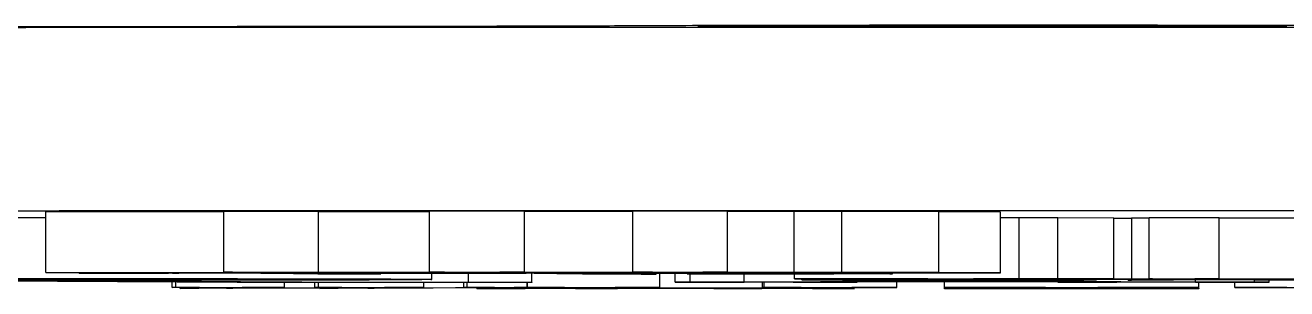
# Model space of a CAD drawing. Header units: millimetres. Extents: x 2271 to 4415, y 823 to 2339.
# Drawn here: x 3105.83 to 3126.6, y 935.61 to 939.94 of the extents above; entities that cross this region are included whole.
import ezdxf

# ---------------------------------------------------------------- set-up
doc = ezdxf.new("R2010")
doc.units = ezdxf.units.MM

msp = doc.modelspace()

# ---------------------------------------------------------------- linework, layer by layer
at = {"color": 7, "linetype": 'Continuous', "lineweight": 25}
for p, q in [((3109.097, 936.873), (3106.169, 936.872)), ((3106.169, 935.872), (3106.169, 936.872)), ((3110.656, 936.878), (3109.097, 936.879)), ((3109.097, 935.879), (3109.097, 936.879)), ((3110.656, 935.878), (3110.656, 936.878)), ((3112.488, 936.874), (3110.656, 936.873)), ((3114.049, 936.879), (3112.488, 936.88)), ((3112.488, 935.88), (3112.488, 936.88)), ((3114.049, 935.879), (3114.049, 936.879)), ((3115.837, 936.875), (3114.049, 936.875)), ((3117.394, 936.88), (3115.837, 936.881)), ((3115.837, 935.881), (3115.837, 936.881)), ((3117.394, 935.88), (3117.394, 936.88)), ((3118.49, 936.876), (3117.394, 936.876)), ((3119.276, 936.879), (3118.49, 936.876)), ((3118.49, 935.876), (3118.49, 936.876)), ((3120.874, 936.876), (3119.276, 936.879)), ((3119.276, 935.879), (3119.276, 936.879)), ((3120.874, 935.876), (3120.874, 936.876)), ((3121.888, 936.869), (3120.874, 936.871)), ((3121.888, 935.869), (3121.888, 936.869)), ((3122.198, 936.771), (3121.888, 936.771)), ((3122.833, 936.773), (3122.198, 936.771)), ((3122.198, 935.771), (3122.198, 936.771)), ((3123.758, 936.77), (3122.833, 936.773)), ((3122.833, 935.773), (3122.833, 936.773)), ((3123.758, 935.77), (3123.758, 936.77)), ((3124.047, 936.764), (3123.758, 936.764)), ((3124.336, 936.768), (3124.047, 936.767)), ((3124.047, 936.767), (3124.047, 935.767)), ((3125.492, 936.772), (3124.336, 936.773)), ((3124.336, 935.773), (3124.336, 936.773)), ((3125.492, 935.772), (3125.492, 936.772)), ((3127.052, 936.767), (3125.492, 936.767)), ((3109.317, 935.712), (3103.75, 935.743)), ((3106.169, 935.872), (3109.642, 935.873)), ((3106.809, 935.871), (3106.169, 935.872)), ((3106.331, 935.744), (3111.397, 935.717)), ((3106.719, 935.861), (3106.719, 935.871)), ((3107.397, 935.871), (3106.809, 935.871)), ((3107.099, 935.862), (3107.099, 935.871)), ((3109.711, 935.872), (3107.397, 935.871)), ((3107.767, 935.867), (3107.767, 935.871)), ((3107.767, 935.867), (3108.039, 935.867)), ((3108.039, 935.867), (3108.039, 935.871)), ((3108.039, 935.867), (3108.18, 935.865)), ((3108.18, 935.865), (3108.18, 935.871)), ((3108.18, 935.865), (3119.954, 935.869)), ((3108.251, 935.63), (3108.251, 935.718)), ((3113.698, 935.866), (3108.252, 935.864)), ((3108.311, 935.631), (3108.311, 935.717)), ((3108.37, 935.862), (3108.37, 935.864)), ((3109.097, 935.879), (3110.656, 935.878)), ((3114.171, 935.712), (3109.317, 935.712)), ((3109.706, 935.861), (3109.706, 935.865)), ((3109.706, 935.861), (3110.741, 935.86)), ((3110.985, 935.868), (3110.035, 935.867)), ((3110.098, 935.63), (3110.098, 935.712)), ((3110.656, 935.878), (3110.263, 935.876)), ((3110.263, 935.876), (3110.525, 935.873)), ((3110.525, 935.873), (3110.525, 935.877)), ((3110.525, 935.873), (3113.045, 935.874)), ((3113.114, 935.873), (3110.595, 935.872)), ((3110.599, 935.629), (3110.599, 935.712)), ((3110.659, 935.63), (3110.659, 935.712)), ((3110.741, 935.86), (3110.741, 935.865)), ((3110.741, 935.86), (3114.078, 935.861)), ((3114.15, 935.861), (3110.813, 935.859)), ((3110.813, 935.859), (3111.679, 935.849)), ((3111.679, 935.849), (3110.821, 935.847)), ((3110.985, 935.868), (3110.985, 935.872)), ((3111.679, 935.849), (3111.679, 935.86)), ((3112.394, 935.629), (3112.394, 935.712)), ((3112.488, 935.88), (3114.049, 935.879)), ((3112.527, 935.761), (3112.527, 935.86)), ((3113.049, 935.628), (3113.049, 935.712)), ((3113.109, 935.629), (3113.109, 935.712)), ((3113.131, 935.714), (3113.131, 935.86)), ((3113.131, 935.714), (3114.171, 935.714)), ((3114.378, 935.87), (3113.425, 935.869)), ((3114.049, 935.879), (3113.644, 935.878)), ((3113.644, 935.878), (3113.929, 935.874)), ((3114.078, 935.861), (3113.698, 935.866)), ((3113.929, 935.874), (3113.929, 935.879)), ((3113.929, 935.874), (3116.379, 935.875)), ((3116.448, 935.875), (3113.998, 935.874)), ((3114.095, 935.628), (3114.095, 935.712)), ((3114.097, 935.712), (3114.097, 935.628)), ((3114.171, 935.714), (3114.171, 935.86)), ((3114.171, 935.714), (3114.171, 935.712)), ((3114.378, 935.87), (3114.378, 935.874)), ((3120.096, 935.869), (3114.581, 935.866)), ((3114.581, 935.866), (3114.961, 935.862)), ((3114.961, 935.862), (3114.961, 935.867)), ((3114.961, 935.862), (3118.228, 935.863)), ((3118.506, 935.862), (3115.033, 935.861)), ((3116.22, 935.847), (3115.267, 935.846)), ((3115.837, 935.881), (3117.394, 935.88)), ((3116.22, 935.847), (3116.22, 935.861)), ((3116.281, 935.628), (3116.281, 935.861)), ((3116.534, 935.714), (3116.534, 935.861)), ((3116.534, 935.713), (3116.534, 935.714)), ((3116.534, 935.714), (3116.777, 935.714)), ((3119.528, 935.713), (3116.534, 935.713)), ((3116.731, 935.853), (3116.731, 935.862)), ((3116.79, 935.852), (3116.731, 935.853)), ((3117.722, 935.871), (3116.775, 935.87)), ((3116.777, 935.714), (3116.777, 935.852)), ((3117.394, 935.88), (3116.99, 935.879)), ((3116.99, 935.879), (3117.265, 935.876)), ((3117.265, 935.876), (3117.265, 935.88)), ((3117.265, 935.876), (3118.49, 935.876)), ((3120.874, 935.876), (3117.335, 935.875)), ((3117.667, 935.716), (3117.667, 935.862)), ((3117.667, 935.716), (3120.82, 935.743)), ((3117.722, 935.871), (3117.722, 935.875)), ((3117.971, 935.627), (3117.971, 935.713)), ((3117.998, 935.628), (3117.998, 935.713)), ((3118.228, 935.863), (3118.228, 935.868)), ((3118.228, 935.863), (3118.724, 935.865)), ((3118.49, 935.876), (3119.276, 935.879)), ((3118.499, 935.771), (3118.499, 935.862)), ((3119.019, 935.77), (3118.499, 935.771)), ((3118.499, 935.771), (3122.198, 935.771)), ((3119.135, 935.855), (3118.506, 935.862)), ((3119.285, 935.724), (3118.557, 935.717)), ((3118.615, 935.753), (3118.615, 935.771)), ((3119.25, 935.751), (3118.615, 935.753)), ((3118.724, 935.865), (3118.724, 935.868)), ((3118.724, 935.865), (3119.967, 935.863)), ((3118.73, 935.763), (3118.73, 935.771)), ((3119.25, 935.762), (3118.73, 935.763)), ((3118.73, 935.763), (3120.695, 935.763)), ((3119.276, 935.879), (3120.874, 935.876)), ((3122.92, 935.724), (3119.285, 935.724)), ((3119.285, 935.714), (3119.285, 935.724)), ((3119.285, 935.714), (3119.528, 935.714)), ((3119.967, 935.863), (3119.436, 935.862)), ((3119.436, 935.862), (3120.065, 935.854)), ((3121.143, 935.74), (3119.447, 935.725)), ((3119.447, 935.725), (3122.839, 935.725)), ((3119.482, 935.865), (3120.096, 935.869)), ((3119.482, 935.865), (3119.482, 935.868)), ((3119.713, 935.865), (3119.482, 935.865)), ((3119.528, 935.714), (3119.528, 935.724)), ((3119.528, 935.714), (3119.528, 935.713)), ((3119.954, 935.869), (3119.954, 935.876)), ((3119.954, 935.869), (3120.437, 935.871)), ((3120.065, 935.854), (3120.065, 935.869)), ((3120.111, 935.853), (3120.111, 935.876)), ((3120.182, 935.627), (3120.182, 935.724)), ((3120.695, 935.77), (3120.406, 935.77)), ((3120.437, 935.871), (3120.437, 935.876)), ((3120.437, 935.871), (3121.888, 935.869)), ((3120.695, 935.763), (3120.637, 935.763)), ((3120.695, 935.763), (3120.695, 935.77)), ((3120.695, 935.754), (3120.695, 935.763)), ((3120.82, 935.743), (3122.03, 935.743)), ((3120.966, 935.627), (3120.966, 935.724)), ((3121.224, 935.74), (3121.143, 935.74)), ((3122.839, 935.725), (3121.224, 935.74)), ((3123.758, 935.77), (3121.446, 935.77)), ((3121.446, 935.77), (3121.446, 935.763)), ((3121.446, 935.763), (3122.082, 935.763)), ((3123.411, 935.763), (3121.446, 935.763)), ((3121.446, 935.763), (3121.446, 935.755)), ((3121.446, 935.755), (3123.411, 935.756)), ((3122.03, 935.743), (3122.03, 935.763)), ((3122.03, 935.743), (3125.102, 935.716)), ((3122.082, 935.763), (3122.082, 935.77)), ((3122.082, 935.763), (3122.602, 935.764)), ((3122.198, 935.771), (3122.833, 935.773)), ((3122.602, 935.764), (3122.602, 935.77)), ((3122.602, 935.764), (3123.411, 935.763)), ((3122.833, 935.773), (3123.758, 935.77)), ((3122.836, 935.714), (3122.836, 935.724)), ((3122.836, 935.713), (3122.836, 935.714)), ((3122.836, 935.714), (3123.16, 935.714)), ((3126.315, 935.713), (3122.836, 935.713)), ((3123.726, 935.716), (3122.92, 935.724)), ((3123.16, 935.714), (3123.16, 935.722)), ((3123.411, 935.764), (3123.411, 935.77)), ((3123.931, 935.763), (3123.411, 935.764)), ((3123.411, 935.764), (3130.404, 935.764)), ((3123.411, 935.763), (3123.411, 935.764)), ((3123.411, 935.756), (3123.411, 935.763)), ((3123.411, 935.756), (3123.469, 935.756)), ((3123.469, 935.764), (3123.469, 935.756)), ((3124.047, 935.757), (3123.989, 935.761)), ((3123.989, 935.761), (3124.74, 935.76)), ((3123.989, 935.747), (3123.989, 935.761)), ((3123.989, 935.747), (3124.047, 935.75)), ((3124.74, 935.748), (3123.989, 935.747)), ((3124.047, 935.767), (3124.394, 935.768)), ((3124.74, 935.766), (3124.047, 935.767)), ((3124.047, 935.75), (3124.047, 935.757)), ((3124.336, 935.773), (3125.492, 935.772)), ((3125.203, 935.767), (3124.74, 935.766)), ((3124.74, 935.76), (3124.74, 935.766)), ((3124.74, 935.76), (3126.416, 935.76)), ((3126.07, 935.759), (3124.74, 935.759)), ((3124.74, 935.759), (3124.74, 935.748)), ((3125.492, 935.772), (3125.087, 935.771)), ((3125.087, 935.771), (3125.087, 935.767)), ((3125.087, 935.767), (3127.11, 935.767)), ((3125.102, 935.716), (3125.102, 935.759)), ((3125.158, 935.627), (3125.158, 935.713)), ((3130.057, 935.767), (3125.203, 935.767)), ((3126.705, 935.763), (3125.318, 935.763)), ((3125.746, 935.627), (3125.746, 935.713)), ((3126.07, 935.749), (3126.07, 935.759)), ((3126.763, 935.75), (3126.07, 935.749)), ((3126.073, 935.714), (3126.073, 935.749)), ((3126.073, 935.714), (3126.315, 935.714)), ((3126.315, 935.714), (3126.315, 935.749)), ((3126.315, 935.714), (3126.315, 935.713)), ((3126.416, 935.76), (3126.705, 935.763)), ((3126.416, 935.76), (3126.416, 935.763)), ((3108.251, 935.63), (3108.311, 935.631)), ((3108.455, 935.63), (3108.251, 935.63)), ((3108.311, 935.631), (3110.098, 935.63)), ((3108.38, 935.611), (3108.38, 935.63)), ((3108.38, 935.611), (3108.684, 935.629)), ((3108.686, 935.611), (3108.38, 935.611)), ((3110.792, 935.622), (3108.686, 935.611)), ((3109.399, 935.629), (3109.145, 935.616)), ((3109.145, 935.616), (3109.247, 935.616)), ((3109.247, 935.616), (3110.923, 935.625)), ((3109.247, 935.616), (3109.247, 935.621)), ((3110.038, 935.629), (3109.884, 935.629)), ((3110.098, 935.63), (3110.038, 935.629)), ((3110.599, 935.629), (3110.659, 935.63)), ((3110.753, 935.629), (3110.599, 935.629)), ((3110.659, 935.63), (3112.394, 935.629)), ((3110.678, 935.61), (3110.894, 935.622)), ((3110.678, 935.61), (3110.678, 935.622)), ((3110.984, 935.61), (3110.678, 935.61)), ((3110.894, 935.622), (3110.792, 935.622)), ((3110.923, 935.625), (3111.032, 935.628)), ((3113.882, 935.627), (3110.984, 935.61)), ((3111.747, 935.628), (3111.472, 935.616)), ((3111.472, 935.616), (3111.574, 935.616)), ((3111.574, 935.616), (3113.516, 935.627)), ((3111.574, 935.616), (3111.574, 935.62)), ((3112.335, 935.628), (3112.183, 935.628)), ((3112.394, 935.629), (3112.335, 935.628)), ((3113.049, 935.628), (3113.109, 935.629)), ((3113.204, 935.628), (3113.049, 935.628)), ((3113.109, 935.629), (3114.095, 935.628)), ((3113.267, 935.609), (3113.267, 935.623)), ((3113.267, 935.609), (3113.296, 935.61)), ((3115.555, 935.609), (3113.267, 935.609)), ((3113.296, 935.61), (3113.296, 935.623)), ((3113.296, 935.61), (3113.556, 935.61)), ((3113.516, 935.627), (3113.562, 935.627)), ((3113.556, 935.61), (3113.556, 935.625)), ((3114.06, 935.611), (3114.709, 935.627)), ((3114.095, 935.628), (3114.097, 935.628)), ((3114.097, 935.628), (3116.281, 935.628)), ((3114.581, 935.627), (3114.377, 935.627)), ((3114.583, 935.627), (3114.581, 935.627)), ((3115.224, 935.619), (3114.892, 935.611)), ((3114.892, 935.611), (3114.897, 935.61)), ((3118.293, 935.618), (3115.224, 935.619)), ((3115.542, 935.626), (3115.251, 935.619)), ((3115.251, 935.619), (3118.319, 935.619)), ((3115.324, 935.61), (3115.324, 935.619)), ((3115.324, 935.61), (3115.584, 935.61)), ((3115.584, 935.61), (3115.555, 935.609)), ((3115.584, 935.61), (3115.584, 935.619)), ((3116.254, 935.627), (3116.046, 935.627)), ((3116.281, 935.628), (3116.254, 935.627)), ((3117.168, 935.609), (3117.168, 935.618)), ((3119.456, 935.608), (3117.168, 935.609)), ((3117.168, 935.609), (3117.196, 935.609)), ((3117.196, 935.609), (3117.196, 935.618)), ((3117.196, 935.609), (3117.456, 935.609)), ((3117.456, 935.609), (3117.456, 935.618)), ((3117.961, 935.61), (3118.293, 935.618)), ((3117.961, 935.61), (3117.961, 935.618)), ((3117.971, 935.627), (3117.998, 935.628)), ((3118.179, 935.627), (3117.971, 935.627)), ((3117.998, 935.628), (3120.182, 935.627)), ((3118.319, 935.619), (3118.61, 935.626)), ((3119.443, 935.626), (3118.793, 935.61)), ((3118.793, 935.61), (3118.798, 935.61)), ((3119.225, 935.609), (3119.225, 935.62)), ((3119.225, 935.609), (3119.485, 935.609)), ((3119.485, 935.609), (3119.456, 935.608)), ((3120.155, 935.627), (3119.947, 935.627)), ((3120.182, 935.627), (3120.155, 935.627)), ((3120.966, 935.627), (3125.158, 935.627)), ((3120.966, 935.626), (3120.966, 935.627)), ((3122.162, 935.626), (3120.966, 935.626)), ((3120.966, 935.609), (3120.966, 935.626)), ((3120.966, 935.608), (3120.966, 935.609)), ((3120.966, 935.609), (3122.162, 935.609)), ((3125.158, 935.608), (3120.966, 935.608)), ((3122.162, 935.609), (3122.162, 935.626)), ((3122.63, 935.61), (3122.63, 935.626)), ((3123.493, 935.626), (3123.493, 935.61)), ((3125.158, 935.626), (3123.961, 935.626)), ((3123.961, 935.609), (3123.961, 935.626)), ((3123.961, 935.609), (3125.158, 935.609)), ((3125.158, 935.627), (3125.158, 935.626)), ((3125.158, 935.609), (3125.158, 935.626)), ((3125.158, 935.609), (3125.158, 935.608)), ((3125.746, 935.627), (3128.168, 935.628)), ((3125.783, 935.627), (3125.746, 935.627)), ((3126.091, 935.627), (3125.783, 935.627)), ((3127.455, 935.61), (3126.603, 935.626))]:
    msp.add_line(p, q, dxfattribs=at)
at = {"color": 7, "linetype": 'Continuous', "lineweight": 25, "flags": 128}
for points in [[(3150.337, 939.889), (3145.633, 939.893), (3140.811, 939.896), (3135.897, 939.898), (3130.914, 939.9), (3125.887, 939.901), (3120.841, 939.901), (3115.801, 939.901), (3110.793, 939.899), (3105.841, 939.897), (3100.97, 939.895)], [(3126.606, 939.919), (3125.78, 939.917), (3124.703, 939.915), (3123.449, 939.914), (3122.103, 939.914), (3120.757, 939.914), (3119.503, 939.915), (3118.426, 939.917), (3117.599, 939.919), (3117.08, 939.922), (3116.903, 939.925), (3117.08, 939.928), (3117.599, 939.93), (3118.426, 939.933), (3119.503, 939.935), (3120.757, 939.936), (3122.103, 939.936), (3123.449, 939.936), (3124.703, 939.935), (3125.78, 939.933), (3126.606, 939.93)]]:
    msp.add_lwpolyline(points, dxfattribs=at)
at = {"color": 7, "linetype": 'Continuous', "lineweight": 25}
for points, knots in [([(3107.969, 939.915), (3105.473, 939.914), (3100.436, 939.911), (3093.059, 939.906), (3085.817, 939.899), (3078.838, 939.89), (3072.235, 939.88), (3066.141, 939.868), (3060.649, 939.855), (3055.837, 939.841), (3051.774, 939.826), (3048.505, 939.811), (3045.966, 939.795), (3044.904, 939.784), (3044.377, 939.779)], [0, 0, 0, 0, 0.079959, 0.161371, 0.244142, 0.328893, 0.414217, 0.5, 0.585778, 0.671102, 0.755858, 0.838624, 0.920039, 1, 1, 1, 1]), ([(3116.299, 939.93), (3115.908, 939.928), (3115.113, 939.924), (3113.122, 939.92), (3110.709, 939.916), (3108.872, 939.915), (3107.969, 939.915)], [0, 0, 0, 0, 0.245796, 0.5, 0.754204, 1, 1, 1, 1]), ([(3127.907, 939.93), (3127.643, 939.931), (3127.101, 939.933), (3125.683, 939.936), (3123.967, 939.938), (3122.103, 939.938), (3120.239, 939.938), (3118.522, 939.936), (3117.104, 939.933), (3116.563, 939.931), (3116.299, 939.93)], [0, 0, 0, 0, 0.122089, 0.25, 0.377911, 0.5, 0.622089, 0.75, 0.877911, 1, 1, 1, 1]), ([(3053.657, 936.751), (3053.705, 936.755), (3053.811, 936.763), (3054.681, 936.775), (3056.162, 936.789), (3058.337, 936.803), (3061.168, 936.816), (3064.682, 936.829), (3068.836, 936.841), (3073.579, 936.852), (3078.841, 936.862), (3084.533, 936.871), (3090.555, 936.879), (3096.778, 936.885), (3103.144, 936.889), (3109.497, 936.893), (3115.835, 936.895), (3122.103, 936.895), (3128.37, 936.895), (3134.709, 936.893), (3141.061, 936.889), (3147.427, 936.885), (3153.65, 936.879), (3159.673, 936.871), (3165.365, 936.862), (3170.626, 936.852), (3175.369, 936.841), (3179.524, 936.829), (3183.038, 936.816), (3185.868, 936.803), (3188.043, 936.789), (3189.524, 936.775), (3190.396, 936.763), (3190.502, 936.755), (3190.55, 936.751)], [0, 0, 0, 0, 0.023828, 0.053273, 0.084485, 0.115699, 0.147957, 0.180726, 0.213842, 0.247136, 0.28043, 0.313546, 0.346314, 0.378573, 0.409785, 0.440999, 0.470442, 0.499888, 0.529332, 0.558778, 0.58999, 0.621203, 0.653462, 0.68623, 0.719347, 0.752641, 0.785934, 0.819051, 0.851819, 0.884078, 0.915289, 0.946503, 0.975948, 1, 1, 1, 1]), ([(3106.169, 936.775), (3106.062, 936.775), (3105.642, 936.776), (3105.202, 936.776), (3104.873, 936.776)], [0, 0, 0, 0, 0.254888, 1, 1, 1, 1]), ([(3103.249, 935.773), (3103.918, 935.773), (3105.264, 935.773), (3107.072, 935.772), (3108.392, 935.769), (3109.315, 935.766), (3109.623, 935.762), (3109.645, 935.76), (3109.651, 935.76)], [0, 0, 0, 0, 0.196061, 0.394111, 0.547436, 0.700125, 0.928087, 1, 1, 1, 1]), ([(3109.651, 935.76), (3109.62, 935.758), (3109.559, 935.755), (3108.877, 935.751), (3107.529, 935.748), (3105.844, 935.746), (3104.496, 935.746), (3103.718, 935.746), (3103.596, 935.746)], [0, 0, 0, 0, 0.200351, 0.402646, 0.59747, 0.766762, 0.96323, 1, 1, 1, 1]), ([(3104.199, 935.776), (3104.867, 935.776), (3106.102, 935.776), (3107.87, 935.775), (3109.533, 935.773), (3111.052, 935.771), (3112.197, 935.767), (3112.505, 935.763), (3112.524, 935.761), (3112.527, 935.761)], [0, 0, 0, 0, 0.160365, 0.296332, 0.431737, 0.589347, 0.747826, 0.949128, 1, 1, 1, 1]), ([(3112.527, 935.761), (3112.501, 935.759), (3112.441, 935.756), (3111.656, 935.751), (3109.945, 935.747), (3108.097, 935.745), (3106.817, 935.744), (3106.331, 935.744)], [0, 0, 0, 0, 0.183074, 0.416875, 0.642834, 0.864166, 1, 1, 1, 1]), ([(3106.719, 935.861), (3106.723, 935.861), (3106.736, 935.861), (3106.905, 935.861), (3107.038, 935.862), (3107.099, 935.862)], [0, 0, 0, 0, 0.206018, 0.636041, 1, 1, 1, 1]), ([(3107.415, 935.86), (3107.334, 935.86), (3107.184, 935.86), (3106.975, 935.86), (3106.834, 935.86), (3106.742, 935.86), (3106.724, 935.86), (3106.719, 935.861)], [0, 0, 0, 0, 0.281585, 0.522569, 0.762523, 0.925805, 1, 1, 1, 1]), ([(3107.099, 935.862), (3107.226, 935.862), (3107.569, 935.863), (3107.714, 935.865), (3107.752, 935.866), (3107.767, 935.867)], [0, 0, 0, 0, 0.268239, 0.722981, 1, 1, 1, 1]), ([(3108.322, 935.861), (3108.296, 935.861), (3108.242, 935.861), (3107.977, 935.86), (3107.708, 935.86), (3107.469, 935.86), (3107.415, 935.86)], [0, 0, 0, 0, 0.194719, 0.390632, 0.863045, 1, 1, 1, 1]), ([(3108.252, 935.864), (3108.306, 935.864), (3108.375, 935.863), (3108.353, 935.862), (3108.349, 935.862)], [0, 0, 0, 0, 0.7846575, 1, 1, 1, 1]), ([(3109.642, 935.873), (3109.583, 935.874), (3109.473, 935.875), (3109.294, 935.877), (3109.163, 935.878), (3109.097, 935.879)], [0, 0, 0, 0, 0.361759, 0.680808, 1, 1, 1, 1]), ([(3110.821, 935.847), (3110.728, 935.849), (3110.542, 935.851), (3110.184, 935.856), (3109.877, 935.859), (3109.706, 935.861)], [0, 0, 0, 0, 0.307881, 0.615778, 1, 1, 1, 1]), ([(3110.035, 935.867), (3109.998, 935.868), (3109.936, 935.869), (3109.82, 935.871), (3109.748, 935.872), (3109.711, 935.872)], [0, 0, 0, 0, 0.437947, 0.718933, 1, 1, 1, 1]), ([(3110.595, 935.872), (3110.625, 935.872), (3110.686, 935.871), (3110.809, 935.87), (3110.917, 935.869), (3110.985, 935.868)], [0, 0, 0, 0, 0.2673365, 0.5346869, 1, 1, 1, 1]), ([(3111.397, 935.717), (3111.568, 935.716), (3111.832, 935.715), (3112.505, 935.714), (3112.91, 935.714), (3113.131, 935.714)], [0, 0, 0, 0, 0.454509, 0.703285, 1, 1, 1, 1]), ([(3113.045, 935.874), (3112.987, 935.875), (3112.875, 935.876), (3112.691, 935.878), (3112.555, 935.879), (3112.488, 935.88)], [0, 0, 0, 0, 0.353076, 0.676475, 1, 1, 1, 1]), ([(3113.425, 935.869), (3113.382, 935.869), (3113.317, 935.871), (3113.205, 935.872), (3113.145, 935.873), (3113.114, 935.873)], [0, 0, 0, 0, 0.499817, 0.749886, 1, 1, 1, 1]), ([(3113.998, 935.874), (3114.028, 935.873), (3114.089, 935.873), (3114.206, 935.871), (3114.313, 935.87), (3114.378, 935.87)], [0, 0, 0, 0, 0.278089, 0.556193, 1, 1, 1, 1]), ([(3115.267, 935.846), (3115.17, 935.847), (3114.975, 935.85), (3114.592, 935.855), (3114.314, 935.859), (3114.15, 935.861)], [0, 0, 0, 0, 0.2894212, 0.5788391, 1, 1, 1, 1]), ([(3115.033, 935.861), (3115.149, 935.86), (3115.38, 935.857), (3115.758, 935.852), (3116.055, 935.849), (3116.22, 935.847)], [0, 0, 0, 0, 0.307939, 0.615874, 1, 1, 1, 1]), ([(3116.379, 935.875), (3116.32, 935.876), (3116.21, 935.877), (3116.03, 935.879), (3115.901, 935.881), (3115.837, 935.881)], [0, 0, 0, 0, 0.3618324, 0.680859, 1, 1, 1, 1]), ([(3116.775, 935.87), (3116.735, 935.87), (3116.669, 935.872), (3116.555, 935.873), (3116.484, 935.874), (3116.448, 935.875)], [0, 0, 0, 0, 0.437841, 0.718884, 1, 1, 1, 1]), ([(3116.731, 935.853), (3117.064, 935.853), (3117.637, 935.853), (3118.292, 935.853), (3118.696, 935.853), (3118.904, 935.853), (3119.045, 935.854), (3119.123, 935.854), (3119.154, 935.854), (3119.142, 935.854), (3119.135, 935.855)], [0, 0, 0, 0, 0.358025, 0.615683, 0.704922, 0.795041, 0.841826, 0.888488, 0.9407, 1, 1, 1, 1]), ([(3116.777, 935.714), (3116.9, 935.714), (3117.111, 935.714), (3117.367, 935.714), (3117.552, 935.715), (3117.627, 935.715), (3117.659, 935.716), (3117.667, 935.716)], [0, 0, 0, 0, 0.268165, 0.456817, 0.645375, 0.906381, 1, 1, 1, 1]), ([(3119.001, 935.85), (3118.97, 935.85), (3118.906, 935.851), (3118.548, 935.851), (3117.841, 935.852), (3117.186, 935.852), (3116.79, 935.852)], [0, 0, 0, 0, 0.1072401, 0.2147204, 0.5251042, 1, 1, 1, 1]), ([(3117.335, 935.875), (3117.364, 935.874), (3117.422, 935.874), (3117.545, 935.872), (3117.653, 935.872), (3117.722, 935.871)], [0, 0, 0, 0, 0.267397, 0.53481, 1, 1, 1, 1]), ([(3118.557, 935.717), (3118.547, 935.717), (3118.525, 935.717), (3118.492, 935.717), (3118.483, 935.716), (3118.476, 935.716)], [0, 0, 0, 0, 0.2502199, 0.5005081, 1, 1, 1, 1]), ([(3118.476, 935.716), (3118.485, 935.716), (3118.499, 935.715), (3118.578, 935.715), (3118.674, 935.714), (3118.828, 935.714), (3119.039, 935.714), (3119.2, 935.714), (3119.285, 935.714)], [0, 0, 0, 0, 0.284135, 0.450473, 0.560568, 0.671794, 0.825494, 1, 1, 1, 1]), ([(3118.615, 935.753), (3118.963, 935.753), (3119.486, 935.754), (3120.178, 935.754), (3120.523, 935.754), (3120.695, 935.754)], [0, 0, 0, 0, 0.499885, 0.7499286, 1, 1, 1, 1]), ([(3120.065, 935.854), (3120.091, 935.854), (3120.143, 935.853), (3120.002, 935.852), (3119.643, 935.851), (3119.254, 935.85), (3119.001, 935.85)], [0, 0, 0, 0, 0.211302, 0.416468, 0.621501, 1, 1, 1, 1]), ([(3120.406, 935.77), (3120.239, 935.77), (3119.923, 935.77), (3119.458, 935.77), (3119.166, 935.77), (3119.019, 935.77)], [0, 0, 0, 0, 0.35686, 0.67714, 1, 1, 1, 1]), ([(3120.637, 935.763), (3120.47, 935.763), (3120.154, 935.763), (3119.689, 935.762), (3119.397, 935.762), (3119.25, 935.762)], [0, 0, 0, 0, 0.35686, 0.67714, 1, 1, 1, 1]), ([(3123.469, 935.756), (3122.872, 935.755), (3121.853, 935.754), (3120.387, 935.753), (3119.631, 935.751), (3119.25, 935.751)], [0, 0, 0, 0, 0.41234, 0.704495, 1, 1, 1, 1]), ([(3121.888, 935.869), (3121.671, 935.869), (3121.196, 935.868), (3120.464, 935.867), (3120.005, 935.865), (3119.713, 935.865)], [0, 0, 0, 0, 0.234297, 0.511813, 1, 1, 1, 1]), ([(3123.16, 935.714), (3123.246, 935.714), (3123.387, 935.714), (3123.556, 935.714), (3123.663, 935.714), (3123.736, 935.714), (3123.787, 935.715), (3123.8, 935.715), (3123.807, 935.715)], [0, 0, 0, 0, 0.25713, 0.418126, 0.515419, 0.613557, 0.771961, 1, 1, 1, 1]), ([(3123.807, 935.715), (3123.806, 935.715), (3123.803, 935.716), (3123.788, 935.716), (3123.751, 935.716), (3123.726, 935.716)], [0, 0, 0, 0, 0.25103, 0.502225, 1, 1, 1, 1]), ([(3125.318, 935.763), (3125.152, 935.763), (3124.835, 935.763), (3124.37, 935.763), (3124.078, 935.763), (3123.931, 935.763)], [0, 0, 0, 0, 0.35686, 0.67714, 1, 1, 1, 1]), ([(3124.392, 935.768), (3124.391, 935.769), (3124.388, 935.77), (3124.372, 935.771), (3124.348, 935.772), (3124.336, 935.773)], [0, 0, 0, 0, 0.333361, 0.666606, 1, 1, 1, 1]), ([(3125.102, 935.716), (3125.144, 935.716), (3125.228, 935.715), (3125.414, 935.715), (3125.674, 935.714), (3125.901, 935.714), (3126.035, 935.714), (3126.073, 935.714)], [0, 0, 0, 0, 0.25387, 0.509596, 0.715202, 0.920342, 1, 1, 1, 1]), ([(3108.684, 935.629), (3108.696, 935.629), (3108.712, 935.629), (3108.664, 935.63), (3108.606, 935.63), (3108.531, 935.63), (3108.479, 935.63), (3108.455, 935.63)], [0, 0, 0, 0, 0.409045, 0.568709, 0.729731, 0.871998, 1, 1, 1, 1]), ([(3109.884, 935.629), (3109.82, 935.629), (3109.72, 935.629), (3109.588, 935.629), (3109.501, 935.629), (3109.433, 935.629), (3109.412, 935.629), (3109.399, 935.629)], [0, 0, 0, 0, 0.286948, 0.445283, 0.603611, 0.766841, 1, 1, 1, 1]), ([(3111.032, 935.628), (3111.04, 935.628), (3111.052, 935.628), (3110.994, 935.629), (3110.897, 935.629), (3110.798, 935.629), (3110.753, 935.629)], [0, 0, 0, 0, 0.280717, 0.477013, 0.764436, 1, 1, 1, 1]), ([(3112.183, 935.628), (3112.136, 935.628), (3112.059, 935.628), (3111.952, 935.628), (3111.876, 935.628), (3111.804, 935.628), (3111.768, 935.628), (3111.751, 935.628), (3111.747, 935.628)], [0, 0, 0, 0, 0.2197284, 0.3604368, 0.5019622, 0.6296085, 0.9109721, 1, 1, 1, 1]), ([(3113.557, 935.627), (3113.557, 935.627), (3113.555, 935.627), (3113.513, 935.628), (3113.435, 935.628), (3113.328, 935.628), (3113.244, 935.628), (3113.204, 935.628)], [0, 0, 0, 0, 0.063168, 0.286153, 0.501453, 0.758451, 1, 1, 1, 1]), ([(3113.556, 935.61), (3113.648, 935.61), (3113.777, 935.61), (3113.927, 935.61), (3114.003, 935.61), (3114.046, 935.611), (3114.056, 935.611), (3114.06, 935.611)], [0, 0, 0, 0, 0.375821, 0.523807, 0.672057, 0.853203, 1, 1, 1, 1]), ([(3114.377, 935.627), (3114.32, 935.627), (3114.214, 935.627), (3114.068, 935.627), (3113.955, 935.627), (3113.907, 935.627), (3113.882, 935.627)], [0, 0, 0, 0, 0.246987, 0.468153, 0.728462, 1, 1, 1, 1]), ([(3114.709, 935.627), (3114.71, 935.627), (3114.712, 935.627), (3114.68, 935.627), (3114.629, 935.627), (3114.593, 935.627), (3114.583, 935.627)], [0, 0, 0, 0, 0.177122, 0.589108, 0.884827, 1, 1, 1, 1]), ([(3114.903, 935.61), (3114.916, 935.61), (3114.942, 935.61), (3115.026, 935.61), (3115.153, 935.61), (3115.26, 935.61), (3115.324, 935.61)], [0, 0, 0, 0, 0.204883, 0.408937, 0.643499, 1, 1, 1, 1]), ([(3116.046, 935.627), (3115.977, 935.627), (3115.861, 935.627), (3115.718, 935.627), (3115.626, 935.627), (3115.563, 935.627), (3115.549, 935.627), (3115.542, 935.626)], [0, 0, 0, 0, 0.290077, 0.48445, 0.638173, 0.79153, 1, 1, 1, 1]), ([(3117.456, 935.609), (3117.549, 935.609), (3117.678, 935.609), (3117.828, 935.609), (3117.903, 935.61), (3117.947, 935.61), (3117.957, 935.61), (3117.961, 935.61)], [0, 0, 0, 0, 0.3758207, 0.5238074, 0.6720575, 0.8532035, 1, 1, 1, 1]), ([(3118.607, 935.626), (3118.607, 935.626), (3118.609, 935.626), (3118.57, 935.627), (3118.508, 935.627), (3118.393, 935.627), (3118.278, 935.627), (3118.196, 935.627), (3118.179, 935.627)], [0, 0, 0, 0, 0.132198, 0.30903, 0.458399, 0.607839, 0.921168, 1, 1, 1, 1]), ([(3118.804, 935.61), (3118.817, 935.609), (3118.843, 935.609), (3118.927, 935.609), (3119.054, 935.609), (3119.161, 935.609), (3119.225, 935.609)], [0, 0, 0, 0, 0.204883, 0.408937, 0.643499, 1, 1, 1, 1]), ([(3119.947, 935.627), (3119.878, 935.627), (3119.762, 935.627), (3119.619, 935.626), (3119.527, 935.626), (3119.464, 935.626), (3119.45, 935.626), (3119.443, 935.626)], [0, 0, 0, 0, 0.290077, 0.48445, 0.638173, 0.79153, 1, 1, 1, 1]), ([(3122.63, 935.626), (3122.627, 935.626), (3122.623, 935.626), (3122.563, 935.626), (3122.485, 935.626), (3122.349, 935.626), (3122.238, 935.626), (3122.162, 935.626)], [0, 0, 0, 0, 0.250411, 0.398556, 0.54744, 0.686236, 1, 1, 1, 1]), ([(3122.162, 935.609), (3122.251, 935.609), (3122.376, 935.609), (3122.518, 935.609), (3122.591, 935.609), (3122.627, 935.609), (3122.629, 935.61), (3122.63, 935.61)], [0, 0, 0, 0, 0.3640306, 0.510061, 0.6558643, 0.8438409, 1, 1, 1, 1]), ([(3123.961, 935.626), (3123.891, 935.626), (3123.775, 935.626), (3123.637, 935.626), (3123.552, 935.626), (3123.5, 935.626), (3123.496, 935.626), (3123.493, 935.626)], [0, 0, 0, 0, 0.294404, 0.487725, 0.643608, 0.799347, 1, 1, 1, 1]), ([(3123.493, 935.61), (3123.496, 935.61), (3123.502, 935.609), (3123.559, 935.609), (3123.655, 935.609), (3123.793, 935.609), (3123.901, 935.609), (3123.961, 935.609)], [0, 0, 0, 0, 0.210223, 0.375759, 0.542534, 0.746796, 1, 1, 1, 1]), ([(3126.603, 935.626), (3126.59, 935.626), (3126.571, 935.626), (3126.489, 935.627), (3126.394, 935.627), (3126.256, 935.627), (3126.152, 935.627), (3126.091, 935.627)], [0, 0, 0, 0, 0.2826647, 0.4248628, 0.5676053, 0.7445144, 1, 1, 1, 1])]:
    msp.add_open_spline(points, degree=3, knots=knots, dxfattribs=at)

doc.saveas('drawing.dxf')
